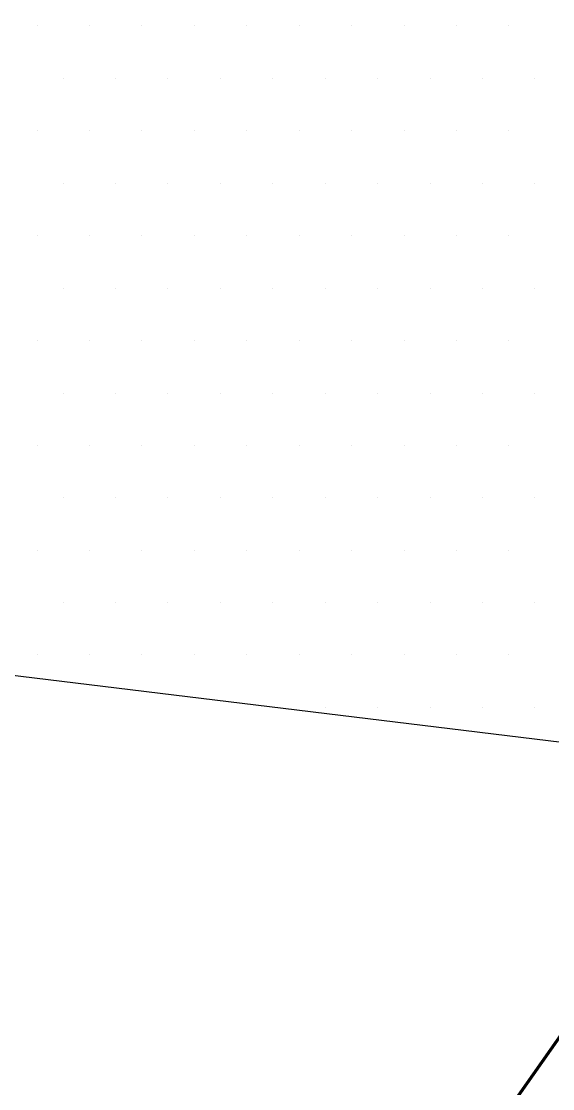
# Paper-space layout 'Layout1' of a CAD drawing. Extents: x -43 to 2298, y -18 to 768.
# Drawn here: x 1411.317 to 1412.246, y 73.059 to 74.926 of the extents above; entities that cross this region are included whole.
import ezdxf

# ---------------------------------------------------------------- set-up
doc = ezdxf.new("R2010")
doc.units = 0
doc.header["$LTSCALE"] = 2
doc.linetypes.add('CACHEX2', pattern=[0.75, 0.5, -0.25])
doc.layers.add('CARTOUCHE', color=7, linetype='Continuous')
doc.layers.add('LOGO', color=7, linetype='Continuous')

# ---------------------------------------------------------------- blocks, each defined once
blk = doc.blocks.new('A$C715108E3')
at = {"layer": 'LOGO', "color": 131}
for p, q in [((-21.3951, -10.1201), (-21.3951, -10.1201)), ((-21.3038, -10.1201), (-21.3038, -10.1201)), ((-21.2118, -10.1201), (-21.2118, -10.1201)), ((-21.12, -10.1201), (-21.12, -10.1201)), ((-21.0281, -10.1201), (-21.0281, -10.1201)), ((-20.9367, -10.1201), (-20.9367, -10.1201)), ((-20.8448, -10.1201), (-20.8448, -10.1201)), ((-20.7528, -10.1201), (-20.7528, -10.1201)), ((-20.6616, -10.1201), (-20.6616, -10.1201)), ((-20.5695, -10.1201), (-20.5695, -10.1201)), ((-21.3494, -10.2125), (-21.3494, -10.2125)), ((-21.2575, -10.2125), (-21.2575, -10.2125)), ((-21.1661, -10.2125), (-21.1661, -10.2125)), ((-21.0742, -10.2125), (-21.0742, -10.2125)), ((-20.9824, -10.2125), (-20.9824, -10.2125)), ((-20.8904, -10.2125), (-20.8904, -10.2125)), ((-20.7993, -10.2125), (-20.7993, -10.2125)), ((-20.7073, -10.2125), (-20.7073, -10.2125)), ((-20.6153, -10.2125), (-20.6153, -10.2125)), ((-20.524, -10.2125), (-20.524, -10.2125)), ((-21.3951, -10.304), (-21.3951, -10.304)), ((-21.3038, -10.304), (-21.3038, -10.304)), ((-21.2118, -10.304), (-21.2118, -10.304)), ((-21.12, -10.304), (-21.12, -10.304)), ((-21.0281, -10.304), (-21.0281, -10.304)), ((-20.9367, -10.304), (-20.9367, -10.304)), ((-20.8448, -10.304), (-20.8448, -10.304)), ((-20.7528, -10.304), (-20.7528, -10.304)), ((-20.6616, -10.304), (-20.6616, -10.304)), ((-20.5695, -10.304), (-20.5695, -10.304)), ((-21.3494, -10.3954), (-21.3494, -10.3954)), ((-21.2575, -10.3954), (-21.2575, -10.3954)), ((-21.1661, -10.3954), (-21.1661, -10.3954)), ((-21.0742, -10.3954), (-21.0742, -10.3954)), ((-20.9824, -10.3954), (-20.9824, -10.3954)), ((-20.8904, -10.3954), (-20.8904, -10.3954)), ((-20.7993, -10.3954), (-20.7993, -10.3954)), ((-20.7073, -10.3954), (-20.7073, -10.3954)), ((-20.6153, -10.3954), (-20.6153, -10.3954)), ((-20.524, -10.3954), (-20.524, -10.3954)), ((-21.3951, -10.4878), (-21.3951, -10.4878)), ((-21.3038, -10.4878), (-21.3038, -10.4878)), ((-21.2118, -10.4878), (-21.2118, -10.4878)), ((-21.12, -10.4878), (-21.12, -10.4878)), ((-21.0281, -10.4878), (-21.0281, -10.4878)), ((-20.9367, -10.4878), (-20.9367, -10.4878)), ((-20.8448, -10.4878), (-20.8448, -10.4878)), ((-20.7528, -10.4878), (-20.7528, -10.4878)), ((-20.6616, -10.4878), (-20.6616, -10.4878)), ((-20.5695, -10.4878), (-20.5695, -10.4878)), ((-21.3494, -10.5791), (-21.3494, -10.5791)), ((-21.2575, -10.5791), (-21.2575, -10.5791)), ((-21.1661, -10.5791), (-21.1661, -10.5791)), ((-21.0742, -10.5791), (-21.0742, -10.5791)), ((-20.9824, -10.5791), (-20.9824, -10.5791)), ((-20.8904, -10.5791), (-20.8904, -10.5791)), ((-20.7993, -10.5791), (-20.7993, -10.5791)), ((-20.7073, -10.5791), (-20.7073, -10.5791)), ((-20.6153, -10.5791), (-20.6153, -10.5791)), ((-20.524, -10.5791), (-20.524, -10.5791)), ((-21.3951, -10.6704), (-21.3951, -10.6704)), ((-21.3038, -10.6704), (-21.3038, -10.6704)), ((-21.2118, -10.6704), (-21.2118, -10.6704)), ((-21.12, -10.6704), (-21.12, -10.6704)), ((-21.0281, -10.6704), (-21.0281, -10.6704)), ((-20.9367, -10.6704), (-20.9367, -10.6704)), ((-20.8448, -10.6704), (-20.8448, -10.6704)), ((-20.7528, -10.6704), (-20.7528, -10.6704)), ((-20.6616, -10.6704), (-20.6616, -10.6704)), ((-20.5695, -10.6704), (-20.5695, -10.6704)), ((-21.3494, -10.7631), (-21.3494, -10.7631)), ((-21.2575, -10.7631), (-21.2575, -10.7631)), ((-21.1661, -10.7631), (-21.1661, -10.7631)), ((-21.0742, -10.7631), (-21.0742, -10.7631)), ((-20.9824, -10.7631), (-20.9824, -10.7631)), ((-20.8904, -10.7631), (-20.8904, -10.7631)), ((-20.7993, -10.7631), (-20.7993, -10.7631)), ((-20.7073, -10.7631), (-20.7073, -10.7631)), ((-20.6153, -10.7631), (-20.6153, -10.7631)), ((-20.524, -10.7631), (-20.524, -10.7631)), ((-21.3951, -10.8544), (-21.3951, -10.8544)), ((-21.3038, -10.8544), (-21.3038, -10.8544)), ((-21.2118, -10.8544), (-21.2118, -10.8544)), ((-21.12, -10.8544), (-21.12, -10.8544)), ((-21.0281, -10.8544), (-21.0281, -10.8544)), ((-20.9367, -10.8544), (-20.9367, -10.8544)), ((-20.8448, -10.8544), (-20.8448, -10.8544)), ((-20.7528, -10.8544), (-20.7528, -10.8544)), ((-20.6616, -10.8544), (-20.6616, -10.8544)), ((-20.5695, -10.8544), (-20.5695, -10.8544)), ((-21.3494, -10.9455), (-21.3494, -10.9455)), ((-21.2575, -10.9455), (-21.2575, -10.9455)), ((-21.1661, -10.9455), (-21.1661, -10.9455)), ((-21.0742, -10.9455), (-21.0742, -10.9455)), ((-20.9824, -10.9455), (-20.9824, -10.9455)), ((-20.8904, -10.9455), (-20.8904, -10.9455)), ((-20.7993, -10.9455), (-20.7993, -10.9455)), ((-20.7073, -10.9455), (-20.7073, -10.9455)), ((-20.6153, -10.9455), (-20.6153, -10.9455)), ((-20.524, -10.9455), (-20.524, -10.9455)), ((-21.3951, -11.0383), (-21.3951, -11.0383)), ((-21.3038, -11.0383), (-21.3038, -11.0383)), ((-21.2118, -11.0383), (-21.2118, -11.0383)), ((-21.12, -11.0383), (-21.12, -11.0383)), ((-21.0281, -11.0383), (-21.0281, -11.0383)), ((-20.9367, -11.0383), (-20.9367, -11.0383)), ((-20.8448, -11.0383), (-20.8448, -11.0383)), ((-20.7528, -11.0383), (-20.7528, -11.0383)), ((-20.6616, -11.0383), (-20.6616, -11.0383)), ((-20.5695, -11.0383), (-20.5695, -11.0383)), ((-21.3494, -11.1293), (-21.3494, -11.1293)), ((-21.2575, -11.1293), (-21.2575, -11.1293)), ((-21.1661, -11.1293), (-21.1661, -11.1293)), ((-21.0742, -11.1293), (-21.0742, -11.1293)), ((-20.9824, -11.1293), (-20.9824, -11.1293)), ((-20.8904, -11.1293), (-20.8904, -11.1293)), ((-20.7993, -11.1293), (-20.7993, -11.1293)), ((-20.7073, -11.1293), (-20.7073, -11.1293)), ((-20.6153, -11.1293), (-20.6153, -11.1293)), ((-20.524, -11.1293), (-20.524, -11.1293)), ((-21.3951, -11.2208), (-21.3951, -11.2208)), ((-21.3038, -11.2208), (-21.3038, -11.2208)), ((-21.2118, -11.2208), (-21.2118, -11.2208)), ((-21.12, -11.2208), (-21.12, -11.2208)), ((-21.0281, -11.2208), (-21.0281, -11.2208)), ((-20.9367, -11.2208), (-20.9367, -11.2208)), ((-20.8448, -11.2208), (-20.8448, -11.2208)), ((-20.7528, -11.2208), (-20.7528, -11.2208)), ((-20.6616, -11.2208), (-20.6616, -11.2208)), ((-20.5695, -11.2208), (-20.5695, -11.2208)), ((-20.9719, -11.3132), (-20.9719, -11.3132)), ((-20.8904, -11.3132), (-20.8904, -11.3132)), ((-20.7993, -11.3132), (-20.7993, -11.3132)), ((-20.7073, -11.3132), (-20.7073, -11.3132)), ((-20.6153, -11.3132), (-20.6153, -11.3132)), ((-20.524, -11.3132), (-20.524, -11.3132))]:
    blk.add_line(p, q, dxfattribs=at)
blk.add_lwpolyline([(-20.3358, -5.3705), (-20.5244, -6.0493), (-18.8268, -9.8581), (-21.759, -9.5491), (-21.8471, -10.1027), (-21.9097, -10.8565), (-21.9352, -11.1957), (-19.0429, -11.5482), (-21.5982, -15.1374), (-21.3595, -15.879), (-21.1447, -16.5576), (-21.0193, -16.9601), (-20.5289, -16.3696), (-17.1333, -11.706), (-13.6302, -12.0681), (-14.8375, -14.0161), (-16.6359, -13.7897), (-17.73, -15.3364), (-16.5602, -15.6374), (-17.0758, -16.8949), (-15.2018, -17.1211), (-14.4102, -15.977)], dxfattribs=at)
blk = doc.blocks.new('A$C581E6685')
at = {"layer": 'LOGO', "color": 32, "linetype": 'CACHEX2', "ltscale": 1.5}
blk.add_ellipse((-38.0538, 23.8138), major_axis=(-19.0311, -3.534), ratio=0.590567, dxfattribs=at)
at = {"layer": 'LOGO', "color": 32}
blk.add_ellipse((-37.6144, 23.8499), major_axis=(-13.5768, -4.2839), ratio=0.791971, dxfattribs=at)
at = {"layer": 'CARTOUCHE'}
blk.add_blockref('A$C715108E3', (-31.6739, 36.3189), dxfattribs=at)

psp = doc.layouts.get("Layout1")

# ---------------------------------------------------------------- linework, layer by layer
at = {"layer": 'CARTOUCHE', "color": 1, "lineweight": 211, "flags": 128}
psp.add_lwpolyline([(1351.3315, -13.7776), (1591.9749, 329.559)], dxfattribs=at)

# ---------------------------------------------------------------- block references
at = {"layer": 'LOGO'}
psp.add_blockref('A$C581E6685', (1464.4133, 48.7195), dxfattribs=at)

doc.saveas('drawing.dxf')
